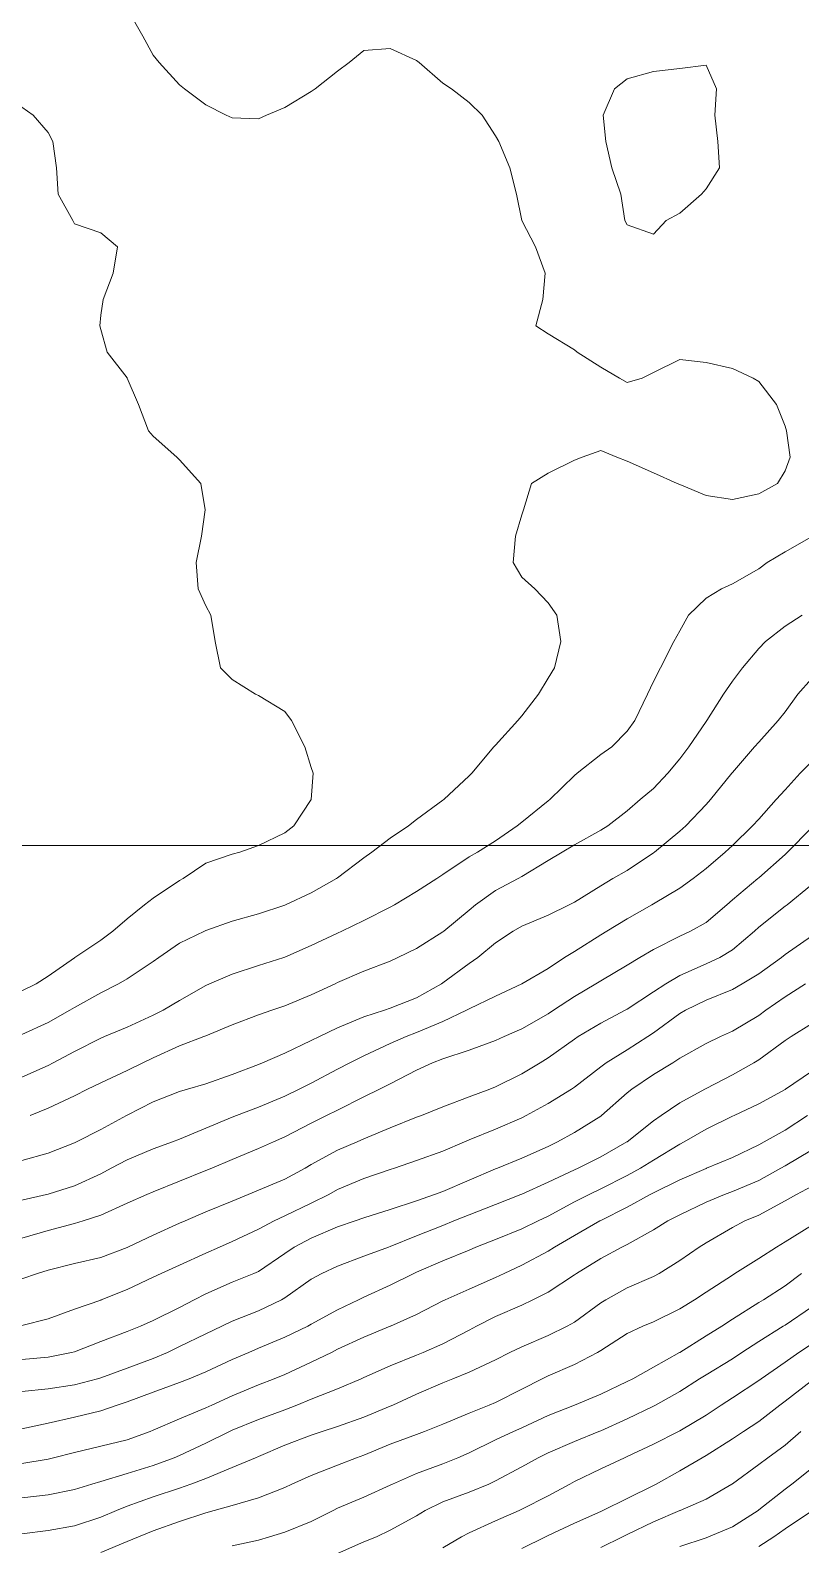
# Model space of a CAD drawing. Header units: centimetres. Extents: x 0 to 642158, y -847 to 649707.
# Drawn here: x 617068.91 to 617083.55, y 620174.1 to 620202.86 of the extents above; entities that cross this region are included whole.
import ezdxf

# ---------------------------------------------------------------- set-up
doc = ezdxf.new("R2010")
doc.units = ezdxf.units.CM
doc.header["$MEASUREMENT"] = 0
doc.layers.add('MEV_grille', color=254, linetype='Continuous', lineweight=9)
doc.layers.add('WAL_topographie 0.5', color=253, linetype='Continuous', lineweight=20)

# ---------------------------------------------------------------- blocks, each defined once
blk = doc.blocks.new('*U114')
at = {"layer": 'MEV_grille', "transparency": 33554687}
blk.add_lwpolyline([(-1338.461, 0), (1338.461, 0)], dxfattribs=at)
blk = doc.blocks.new('*U115')
at = {"layer": 'MEV_grille', "color": 0, "linetype": 'ByBlock', "lineweight": -2, "transparency": 16777216}
blk.add_blockref('*U114', (0, -2200), dxfattribs=at)

msp = doc.modelspace()

# ---------------------------------------------------------------- linework, layer by layer
at = {"layer": 'WAL_topographie 0.5'}
for points in [[(617070.765, 620203.25), (617071.048, 620202.75), (617071.25, 620202.388), (617071.363, 620202.25), (617071.75, 620201.823), (617071.841, 620201.75), (617072.25, 620201.441), (617072.632, 620201.25), (617072.75, 620201.195), (617073.25, 620201.181), (617073.401, 620201.25), (617073.75, 620201.392), (617074.25, 620201.697), (617074.321, 620201.75), (617074.75, 620202.081), (617074.969, 620202.25), (617075.25, 620202.474), (617075.75, 620202.513), (617076.25, 620202.287), (617076.302, 620202.25), (617076.75, 620201.855), (617076.914, 620201.75), (617077.25, 620201.489), (617077.497, 620201.25), (617077.75, 620200.857), (617077.812, 620200.75), (617078.019, 620200.25), (617078.145, 620199.75), (617078.25, 620199.25), (617078.25, 620199.25), (617078.512, 620198.75), (617078.694, 620198.25), (617078.65, 620197.75), (617078.513, 620197.25), (617078.75, 620197.098), (617079.25, 620196.789), (617079.302, 620196.75), (617079.75, 620196.464), (617080.105, 620196.25), (617080.25, 620196.171), (617080.536, 620196.25), (617080.75, 620196.359), (617081.25, 620196.608), (617081.75, 620196.548), (617082.25, 620196.436), (617082.645, 620196.25), (617082.75, 620196.187), (617083.087, 620195.75), (617083.25, 620195.342), (617083.275, 620195.25), (617083.343, 620194.75), (617083.25, 620194.493), (617083.105, 620194.25), (617082.75, 620194.056), (617082.25, 620193.95), (617081.75, 620194.023), (617081.25, 620194.231), (617081.2, 620194.25), (617080.75, 620194.456), (617080.25, 620194.677), (617080.055, 620194.75), (617079.75, 620194.88), (617079.393, 620194.75), (617079.25, 620194.693), (617078.75, 620194.446), (617078.434, 620194.25), (617078.283, 620193.75), (617078.25, 620193.656), (617078.129, 620193.25), (617078.083, 620192.75), (617078.25, 620192.473), (617078.495, 620192.25), (617078.75, 620191.985), (617078.914, 620191.75), (617078.988, 620191.25), (617078.869, 620190.75), (617078.75, 620190.558), (617078.564, 620190.25), (617078.25, 620189.841), (617078.176, 620189.75), (617077.75, 620189.286), (617077.72, 620189.25), (617077.297, 620188.75), (617077.25, 620188.704), (617076.766, 620188.25), (617076.75, 620188.239), (617076.25, 620187.871), (617076.098, 620187.75), (617075.75, 620187.519), (617075.399, 620187.25), (617075.25, 620187.146), (617074.75, 620186.766), (617074.728, 620186.75), (617074.25, 620186.479), (617073.762, 620186.25), (617073.75, 620186.245), (617073.25, 620186.081), (617072.75, 620185.938), (617072.25, 620185.763), (617072.223, 620185.75), (617071.75, 620185.523), (617071.357, 620185.25), (617071.25, 620185.175), (617070.75, 620184.847), (617070.587, 620184.75), (617070.25, 620184.58), (617069.75, 620184.301), (617069.667, 620184.25), (617069.25, 620184.014), (617068.75, 620183.792)], [(617080.993, 620199.25), (617080.75, 620198.985), (617080.25, 620199.167), (617080.207, 620199.25), (617080.128, 620199.75), (617079.958, 620200.25), (617079.845, 620200.75), (617079.797, 620201.25), (617080.008, 620201.75), (617080.25, 620201.939), (617080.75, 620202.075), (617081.25, 620202.133), (617081.75, 620202.199), (617081.949, 620201.75), (617081.917, 620201.25), (617081.974, 620200.75), (617082.003, 620200.25), (617081.75, 620199.848), (617081.66, 620199.75), (617081.25, 620199.388), (617080.993, 620199.25)], [(617068.75, 620201.401), (617068.969, 620201.25), (617069.25, 620200.917), (617069.342, 620200.75), (617069.409, 620200.25), (617069.44, 620199.75), (617069.718, 620199.25), (617069.75, 620199.183), (617070.25, 620199.015), (617070.571, 620198.75), (617070.49, 620198.25), (617070.298, 620197.75), (617070.25, 620197.45), (617070.232, 620197.25), (617070.25, 620197.179), (617070.374, 620196.75), (617070.75, 620196.257), (617070.756, 620196.25), (617070.967, 620195.75), (617071.161, 620195.25), (617071.25, 620195.154), (617071.697, 620194.75), (617071.75, 620194.701), (617072.152, 620194.25), (617072.235, 620193.75), (617072.165, 620193.25), (617072.065, 620192.75), (617072.099, 620192.25), (617072.25, 620191.928), (617072.34, 620191.75), (617072.426, 620191.25), (617072.528, 620190.75), (617072.75, 620190.531), (617073.191, 620190.25), (617073.25, 620190.224), (617073.75, 620189.921), (617073.874, 620189.75), (617074.129, 620189.25), (617074.25, 620188.86), (617074.285, 620188.75), (617074.25, 620188.25), (617074.25, 620188.25), (617073.916, 620187.75), (617073.75, 620187.62), (617073.25, 620187.375), (617072.89, 620187.25), (617072.75, 620187.213), (617072.25, 620187.044), (617071.818, 620186.75), (617071.75, 620186.715), (617071.25, 620186.38), (617071.085, 620186.25), (617070.75, 620185.986), (617070.48, 620185.75), (617070.25, 620185.581), (617069.76, 620185.25), (617069.75, 620185.244), (617069.25, 620184.897), (617069.024, 620184.75), (617068.75, 620184.616)], [(617083.75, 620193.237), (617083.25, 620192.952), (617082.91, 620192.75), (617082.75, 620192.633), (617082.25, 620192.346), (617082.043, 620192.25), (617081.75, 620192.072), (617081.418, 620191.75), (617081.25, 620191.455), (617081.138, 620191.25), (617080.88, 620190.75), (617080.75, 620190.491), (617080.639, 620190.25), (617080.398, 620189.75), (617080.25, 620189.547), (617079.957, 620189.25), (617079.75, 620189.105), (617079.302, 620188.75), (617079.25, 620188.707), (617078.782, 620188.25), (617078.75, 620188.225), (617078.25, 620187.824), (617078.16, 620187.75), (617077.75, 620187.468), (617077.406, 620187.25), (617077.25, 620187.16), (617076.75, 620186.827), (617076.635, 620186.75), (617076.25, 620186.504), (617075.829, 620186.25), (617075.75, 620186.209), (617075.25, 620185.954), (617074.83, 620185.75), (617074.75, 620185.713), (617074.25, 620185.476), (617073.75, 620185.257), (617073.728, 620185.25), (617073.25, 620185.097), (617072.75, 620184.935), (617072.317, 620184.75), (617072.25, 620184.721), (617071.75, 620184.434), (617071.437, 620184.25), (617071.25, 620184.155), (617070.75, 620183.927), (617070.325, 620183.75), (617070.25, 620183.719), (617069.75, 620183.466), (617069.348, 620183.25), (617069.25, 620183.2), (617068.75, 620182.98)], [(617083.576, 620191.75), (617083.25, 620191.546), (617082.878, 620191.25), (617082.75, 620191.117), (617082.441, 620190.75), (617082.25, 620190.499), (617082.082, 620190.25), (617081.761, 620189.75), (617081.75, 620189.735), (617081.423, 620189.25), (617081.25, 620189.023), (617081.024, 620188.75), (617080.75, 620188.461), (617080.497, 620188.25), (617080.25, 620188.038), (617079.88, 620187.75), (617079.75, 620187.668), (617079.25, 620187.393), (617079.016, 620187.25), (617078.75, 620187.093), (617078.25, 620186.791), (617078.178, 620186.75), (617077.75, 620186.523), (617077.37, 620186.25), (617077.25, 620186.149), (617076.766, 620185.75), (617076.75, 620185.737), (617076.25, 620185.419), (617075.896, 620185.25), (617075.75, 620185.183), (617075.25, 620184.99), (617074.75, 620184.774), (617074.701, 620184.75), (617074.25, 620184.543), (617073.75, 620184.333), (617073.498, 620184.25), (617073.25, 620184.165), (617072.75, 620183.975), (617072.25, 620183.766), (617072.212, 620183.75), (617071.75, 620183.572), (617071.25, 620183.344), (617071.053, 620183.25), (617070.75, 620183.105), (617070.25, 620182.872), (617070, 620182.75), (617069.75, 620182.626), (617069.25, 620182.387), (617068.91, 620182.25)], [(617083.75, 620190.542), (617083.492, 620190.25), (617083.25, 620189.919), (617083.121, 620189.75), (617082.75, 620189.343), (617082.671, 620189.25), (617082.25, 620188.762), (617082.241, 620188.75), (617081.835, 620188.25), (617081.75, 620188.156), (617081.364, 620187.75), (617081.25, 620187.653), (617080.767, 620187.25), (617080.75, 620187.237), (617080.25, 620186.905), (617079.978, 620186.75), (617079.75, 620186.614), (617079.25, 620186.303), (617079.149, 620186.25), (617078.75, 620186.054), (617078.25, 620185.848), (617078.082, 620185.75), (617077.75, 620185.532), (617077.416, 620185.25), (617077.25, 620185.136), (617076.75, 620184.767), (617076.725, 620184.75), (617076.25, 620184.485), (617075.75, 620184.289), (617075.639, 620184.25), (617075.25, 620184.122), (617074.75, 620183.916), (617074.407, 620183.75), (617074.25, 620183.673), (617073.75, 620183.437), (617073.321, 620183.25), (617073.25, 620183.221), (617072.75, 620183.027), (617072.25, 620182.854), (617071.898, 620182.75), (617071.75, 620182.705), (617071.25, 620182.509), (617070.75, 620182.256), (617070.74, 620182.25), (617070.25, 620181.985), (617069.791, 620181.75), (617069.75, 620181.729), (617069.25, 620181.536), (617068.75, 620181.399)], [(617083.75, 620188.968), (617083.537, 620188.75), (617083.25, 620188.438), (617083.082, 620188.25), (617082.75, 620187.878), (617082.632, 620187.75), (617082.25, 620187.376), (617082.114, 620187.25), (617081.75, 620186.944), (617081.503, 620186.75), (617081.25, 620186.565), (617080.75, 620186.269), (617080.719, 620186.25), (617080.25, 620185.986), (617079.865, 620185.75), (617079.75, 620185.682), (617079.25, 620185.368), (617079.062, 620185.25), (617078.75, 620185.043), (617078.25, 620184.75), (617078.25, 620184.75), (617077.75, 620184.519), (617077.25, 620184.278), (617077.201, 620184.25), (617076.75, 620184.034), (617076.25, 620183.829), (617076.05, 620183.75), (617075.75, 620183.615), (617075.25, 620183.382), (617074.98, 620183.25), (617074.75, 620183.13), (617074.25, 620182.865), (617074.019, 620182.75), (617073.75, 620182.62), (617073.25, 620182.412), (617072.832, 620182.25), (617072.75, 620182.217), (617072.25, 620182.008), (617071.75, 620181.803), (617071.617, 620181.75), (617071.25, 620181.616), (617070.75, 620181.41), (617070.45, 620181.25), (617070.25, 620181.146), (617069.75, 620180.913), (617069.25, 620180.757), (617069.218, 620180.75), (617068.75, 620180.642)], [(617083.75, 620187.715), (617083.298, 620187.25), (617083.25, 620187.206), (617082.75, 620186.767), (617082.73, 620186.75), (617082.25, 620186.346), (617082.141, 620186.25), (617081.75, 620185.915), (617081.455, 620185.75), (617081.25, 620185.656), (617080.75, 620185.403), (617080.49, 620185.25), (617080.25, 620185.103), (617079.75, 620184.811), (617079.656, 620184.75), (617079.25, 620184.508), (617078.853, 620184.25), (617078.75, 620184.183), (617078.25, 620183.899), (617077.911, 620183.75), (617077.75, 620183.676), (617077.25, 620183.489), (617076.75, 620183.324), (617076.554, 620183.25), (617076.25, 620183.111), (617075.75, 620182.854), (617075.543, 620182.75), (617075.25, 620182.604), (617074.75, 620182.354), (617074.54, 620182.25), (617074.25, 620182.108), (617073.75, 620181.847), (617073.531, 620181.75), (617073.25, 620181.621), (617072.75, 620181.414), (617072.363, 620181.25), (617072.25, 620181.204), (617071.75, 620181.004), (617071.25, 620180.803), (617071.126, 620180.75), (617070.75, 620180.583), (617070.25, 620180.36), (617069.915, 620180.25), (617069.75, 620180.2), (617069.25, 620180.067), (617068.75, 620179.918)], [(617083.75, 620186.628), (617083.286, 620186.25), (617083.25, 620186.223), (617082.75, 620185.827), (617082.669, 620185.75), (617082.25, 620185.395), (617082.01, 620185.25), (617081.75, 620185.129), (617081.25, 620184.912), (617080.984, 620184.75), (617080.75, 620184.598), (617080.25, 620184.269), (617080.215, 620184.25), (617079.75, 620184.003), (617079.322, 620183.75), (617079.25, 620183.701), (617078.75, 620183.344), (617078.595, 620183.25), (617078.25, 620183.041), (617077.75, 620182.792), (617077.641, 620182.75), (617077.25, 620182.603), (617076.75, 620182.415), (617076.343, 620182.25), (617076.25, 620182.216), (617075.75, 620182.016), (617075.25, 620181.806), (617075.12, 620181.75), (617074.75, 620181.594), (617074.25, 620181.319), (617074.131, 620181.25), (617073.75, 620181.044), (617073.25, 620180.831), (617073.053, 620180.75), (617072.75, 620180.626), (617072.25, 620180.422), (617071.854, 620180.25), (617071.75, 620180.204), (617071.25, 620179.98), (617070.765, 620179.75), (617070.75, 620179.743), (617070.25, 620179.553), (617069.75, 620179.438), (617069.25, 620179.312), (617069.049, 620179.25), (617068.75, 620179.15)], [(617083.75, 620185.654), (617083.25, 620185.306), (617083.181, 620185.25), (617082.75, 620184.939), (617082.437, 620184.75), (617082.25, 620184.644), (617081.75, 620184.438), (617081.361, 620184.25), (617081.25, 620184.187), (617080.75, 620183.822), (617080.641, 620183.75), (617080.25, 620183.497), (617079.852, 620183.25), (617079.75, 620183.175), (617079.25, 620182.791), (617079.19, 620182.75), (617078.75, 620182.479), (617078.334, 620182.25), (617078.25, 620182.206), (617077.75, 620181.991), (617077.25, 620181.787), (617077.16, 620181.75), (617076.75, 620181.572), (617076.25, 620181.393), (617075.829, 620181.25), (617075.75, 620181.225), (617075.25, 620181.054), (617074.75, 620180.843), (617074.585, 620180.75), (617074.25, 620180.583), (617073.75, 620180.347), (617073.543, 620180.25), (617073.25, 620180.092), (617072.75, 620179.855), (617072.507, 620179.75), (617072.25, 620179.639), (617071.75, 620179.408), (617071.402, 620179.25), (617071.25, 620179.179), (617070.75, 620178.945), (617070.262, 620178.75), (617070.25, 620178.745), (617069.75, 620178.571), (617069.25, 620178.389), (617068.75, 620178.262)], [(617083.635, 620184.75), (617083.25, 620184.506), (617082.885, 620184.25), (617082.75, 620184.149), (617082.25, 620183.854), (617082.023, 620183.75), (617081.75, 620183.618), (617081.25, 620183.339), (617081.115, 620183.25), (617080.75, 620183.027), (617080.338, 620182.75), (617080.25, 620182.679), (617079.762, 620182.25), (617079.75, 620182.24), (617079.25, 620181.927), (617078.929, 620181.75), (617078.75, 620181.663), (617078.25, 620181.439), (617077.788, 620181.25), (617077.75, 620181.235), (617077.25, 620181.021), (617076.75, 620180.81), (617076.588, 620180.75), (617076.25, 620180.633), (617075.75, 620180.467), (617075.25, 620180.31), (617075.085, 620180.25), (617074.75, 620180.135), (617074.25, 620179.924), (617073.924, 620179.75), (617073.75, 620179.632), (617073.25, 620179.29), (617073.159, 620179.25), (617072.75, 620179.086), (617072.25, 620178.865), (617072.027, 620178.75), (617071.75, 620178.607), (617071.25, 620178.357), (617071.008, 620178.25), (617070.75, 620178.147), (617070.25, 620177.958), (617069.75, 620177.764), (617069.694, 620177.75), (617069.25, 620177.662), (617068.75, 620177.616)], [(617083.75, 620183.99), (617083.367, 620183.75), (617083.25, 620183.672), (617082.75, 620183.306), (617082.657, 620183.25), (617082.25, 620183.023), (617081.75, 620182.764), (617081.723, 620182.75), (617081.25, 620182.491), (617080.896, 620182.25), (617080.75, 620182.151), (617080.25, 620181.753), (617080.246, 620181.75), (617079.75, 620181.466), (617079.321, 620181.25), (617079.25, 620181.218), (617078.75, 620180.983), (617078.25, 620180.759), (617078.228, 620180.75), (617077.75, 620180.56), (617077.25, 620180.367), (617076.956, 620180.25), (617076.75, 620180.164), (617076.25, 620179.964), (617075.75, 620179.762), (617075.714, 620179.75), (617075.25, 620179.578), (617074.75, 620179.392), (617074.452, 620179.25), (617074.25, 620179.14), (617073.75, 620178.787), (617073.685, 620178.75), (617073.25, 620178.543), (617072.75, 620178.345), (617072.55, 620178.25), (617072.25, 620178.107), (617071.75, 620177.861), (617071.522, 620177.75), (617071.25, 620177.635), (617070.75, 620177.454), (617070.25, 620177.268), (617070.189, 620177.25), (617069.75, 620177.133), (617069.25, 620177.062), (617068.75, 620177.009)], [(617083.75, 620183.085), (617083.259, 620182.75), (617083.25, 620182.744), (617082.75, 620182.473), (617082.28, 620182.25), (617082.25, 620182.236), (617081.75, 620181.991), (617081.333, 620181.75), (617081.25, 620181.706), (617080.75, 620181.405), (617080.502, 620181.25), (617080.25, 620181.11), (617079.75, 620180.856), (617079.527, 620180.75), (617079.25, 620180.611), (617078.75, 620180.342), (617078.558, 620180.25), (617078.25, 620180.097), (617077.75, 620179.896), (617077.377, 620179.75), (617077.25, 620179.696), (617076.75, 620179.489), (617076.25, 620179.275), (617076.196, 620179.25), (617075.75, 620179.027), (617075.25, 620178.801), (617075.144, 620178.75), (617074.75, 620178.563), (617074.25, 620178.287), (617074.182, 620178.25), (617073.75, 620178.041), (617073.25, 620177.833), (617073.061, 620177.75), (617072.75, 620177.614), (617072.25, 620177.383), (617071.931, 620177.25), (617071.75, 620177.178), (617071.25, 620176.997), (617070.75, 620176.811), (617070.565, 620176.75), (617070.25, 620176.643), (617069.75, 620176.524), (617069.25, 620176.409), (617068.75, 620176.303)], [(617083.676, 620182.25), (617083.25, 620181.975), (617082.851, 620181.75), (617082.75, 620181.694), (617082.25, 620181.456), (617081.759, 620181.25), (617081.75, 620181.247), (617081.25, 620181.029), (617080.75, 620180.783), (617080.689, 620180.75), (617080.25, 620180.508), (617079.75, 620180.259), (617079.733, 620180.25), (617079.25, 620179.969), (617078.871, 620179.75), (617078.75, 620179.675), (617078.25, 620179.407), (617077.914, 620179.25), (617077.75, 620179.172), (617077.25, 620178.954), (617076.793, 620178.75), (617076.75, 620178.728), (617076.25, 620178.471), (617075.752, 620178.25), (617075.75, 620178.249), (617075.25, 620178.042), (617074.75, 620177.81), (617074.631, 620177.75), (617074.25, 620177.564), (617073.75, 620177.334), (617073.547, 620177.25), (617073.25, 620177.133), (617072.75, 620176.928), (617072.362, 620176.75), (617072.25, 620176.699), (617071.75, 620176.488), (617071.25, 620176.274), (617071.19, 620176.25), (617070.75, 620176.094), (617070.25, 620175.971), (617069.75, 620175.853), (617069.356, 620175.75), (617069.25, 620175.723), (617068.75, 620175.641)], [(617083.75, 620181.59), (617083.25, 620181.297), (617083.169, 620181.25), (617082.75, 620181.019), (617082.25, 620180.808), (617082.098, 620180.75), (617081.75, 620180.605), (617081.25, 620180.366), (617081.021, 620180.25), (617080.75, 620180.08), (617080.25, 620179.802), (617080.149, 620179.75), (617079.75, 620179.534), (617079.286, 620179.25), (617079.25, 620179.225), (617078.75, 620178.896), (617078.461, 620178.75), (617078.25, 620178.651), (617077.75, 620178.433), (617077.388, 620178.25), (617077.25, 620178.176), (617076.75, 620177.914), (617076.374, 620177.75), (617076.25, 620177.699), (617075.75, 620177.495), (617075.25, 620177.273), (617075.197, 620177.25), (617074.75, 620177.063), (617074.25, 620176.862), (617073.977, 620176.75), (617073.75, 620176.663), (617073.25, 620176.477), (617072.75, 620176.276), (617072.695, 620176.25), (617072.25, 620176.029), (617071.75, 620175.794), (617071.646, 620175.75), (617071.25, 620175.606), (617070.75, 620175.452), (617070.25, 620175.301), (617070.08, 620175.25), (617069.75, 620175.147), (617069.25, 620175.045), (617068.75, 620174.991)], [(617083.75, 620180.905), (617083.464, 620180.75), (617083.25, 620180.627), (617082.75, 620180.359), (617082.488, 620180.25), (617082.25, 620180.124), (617081.75, 620179.834), (617081.617, 620179.75), (617081.25, 620179.496), (617080.856, 620179.25), (617080.75, 620179.193), (617080.25, 620178.975), (617079.844, 620178.75), (617079.75, 620178.693), (617079.25, 620178.329), (617079.112, 620178.25), (617078.75, 620178.073), (617078.25, 620177.859), (617078.021, 620177.75), (617077.75, 620177.612), (617077.25, 620177.375), (617076.937, 620177.25), (617076.75, 620177.176), (617076.25, 620176.957), (617075.799, 620176.75), (617075.75, 620176.729), (617075.25, 620176.523), (617074.75, 620176.343), (617074.458, 620176.25), (617074.25, 620176.183), (617073.75, 620175.989), (617073.25, 620175.776), (617073.188, 620175.75), (617072.75, 620175.564), (617072.25, 620175.36), (617071.962, 620175.25), (617071.75, 620175.175), (617071.25, 620175.009), (617070.75, 620174.83), (617070.548, 620174.75), (617070.25, 620174.623), (617069.75, 620174.457), (617069.25, 620174.372), (617068.75, 620174.304)], [(617083.75, 620180.16), (617083.25, 620179.851), (617083.084, 620179.75), (617082.75, 620179.532), (617082.298, 620179.25), (617082.25, 620179.221), (617081.75, 620178.893), (617081.528, 620178.75), (617081.25, 620178.577), (617080.75, 620178.334), (617080.549, 620178.25), (617080.25, 620178.109), (617079.75, 620177.787), (617079.689, 620177.75), (617079.25, 620177.523), (617078.75, 620177.306), (617078.638, 620177.25), (617078.25, 620177.052), (617077.75, 620176.802), (617077.627, 620176.75), (617077.25, 620176.599), (617076.75, 620176.387), (617076.399, 620176.25), (617076.25, 620176.195), (617075.75, 620176.007), (617075.25, 620175.8), (617075.112, 620175.75), (617074.75, 620175.609), (617074.25, 620175.417), (617073.88, 620175.25), (617073.75, 620175.189), (617073.25, 620174.993), (617072.75, 620174.845), (617072.405, 620174.75), (617072.25, 620174.707), (617071.75, 620174.542), (617071.25, 620174.362), (617070.97, 620174.25), (617070.75, 620174.16), (617070.25, 620173.953)], [(617083.562, 620179.25), (617083.25, 620179.015), (617082.839, 620178.75), (617082.75, 620178.697), (617082.25, 620178.385), (617082.047, 620178.25), (617081.75, 620178.066), (617081.25, 620177.753), (617081.245, 620177.75), (617080.75, 620177.474), (617080.356, 620177.25), (617080.25, 620177.196), (617079.75, 620176.961), (617079.25, 620176.75), (617079.25, 620176.75), (617078.75, 620176.551), (617078.25, 620176.32), (617078.09, 620176.25), (617077.75, 620176.092), (617077.25, 620175.847), (617077.032, 620175.75), (617076.75, 620175.633), (617076.25, 620175.45), (617075.793, 620175.25), (617075.75, 620175.229), (617075.25, 620175.005), (617074.75, 620174.791), (617074.668, 620174.75), (617074.25, 620174.539), (617073.75, 620174.341), (617073.455, 620174.25), (617073.25, 620174.188), (617072.75, 620174.076)], [(617083.75, 620178.609), (617083.25, 620178.271), (617083.215, 620178.25), (617082.75, 620177.958), (617082.431, 620177.75), (617082.25, 620177.631), (617081.75, 620177.328), (617081.623, 620177.25), (617081.25, 620177.011), (617080.785, 620176.75), (617080.75, 620176.732), (617080.25, 620176.49), (617079.75, 620176.264), (617079.714, 620176.25), (617079.25, 620176.062), (617078.75, 620175.842), (617078.558, 620175.75), (617078.25, 620175.577), (617077.75, 620175.31), (617077.62, 620175.25), (617077.25, 620175.099), (617076.75, 620174.915), (617076.414, 620174.75), (617076.25, 620174.651), (617075.75, 620174.376), (617075.486, 620174.25), (617075.25, 620174.153), (617074.75, 620173.932)], [(617083.75, 620177.908), (617083.512, 620177.75), (617083.25, 620177.564), (617082.796, 620177.25), (617082.75, 620177.217), (617082.25, 620176.888), (617082.037, 620176.75), (617081.75, 620176.561), (617081.25, 620176.264), (617081.222, 620176.25), (617080.75, 620176.011), (617080.25, 620175.772), (617080.198, 620175.75), (617079.75, 620175.54), (617079.25, 620175.301), (617079.158, 620175.25), (617078.75, 620175.025), (617078.25, 620174.774), (617078.196, 620174.75), (617077.75, 620174.554), (617077.25, 620174.327), (617077.103, 620174.25), (617076.75, 620174.041)], [(617083.75, 620177.21), (617083.25, 620176.823), (617083.15, 620176.75), (617082.75, 620176.442), (617082.457, 620176.25), (617082.25, 620176.113), (617081.75, 620175.794), (617081.672, 620175.75), (617081.25, 620175.5), (617080.803, 620175.25), (617080.75, 620175.223), (617080.25, 620174.976), (617079.787, 620174.75), (617079.75, 620174.733), (617079.25, 620174.507), (617078.75, 620174.274), (617078.696, 620174.25), (617078.25, 620174.027)], [(617083.548, 620176.25), (617083.25, 620175.99), (617082.921, 620175.75), (617082.75, 620175.625), (617082.25, 620175.256), (617082.241, 620175.25), (617081.75, 620174.962), (617081.259, 620174.75), (617081.25, 620174.747), (617080.75, 620174.533), (617080.25, 620174.292), (617080.164, 620174.25), (617079.75, 620174.044)], [(617083.75, 620175.547), (617083.38, 620175.25), (617083.25, 620175.152), (617082.75, 620174.761), (617082.736, 620174.75), (617082.25, 620174.442), (617081.796, 620174.25), (617081.75, 620174.231), (617081.25, 620174.065)], [(617083.75, 620174.738), (617083.25, 620174.403), (617083.033, 620174.25), (617082.75, 620174.067)]]:
    msp.add_lwpolyline(points, dxfattribs=at)

# ---------------------------------------------------------------- block references
at = {"layer": 'MEV_grille', "transparency": 33554687}
msp.add_blockref('*U115', (616669.481, 622387.381), dxfattribs=at)

doc.saveas('drawing.dxf')
